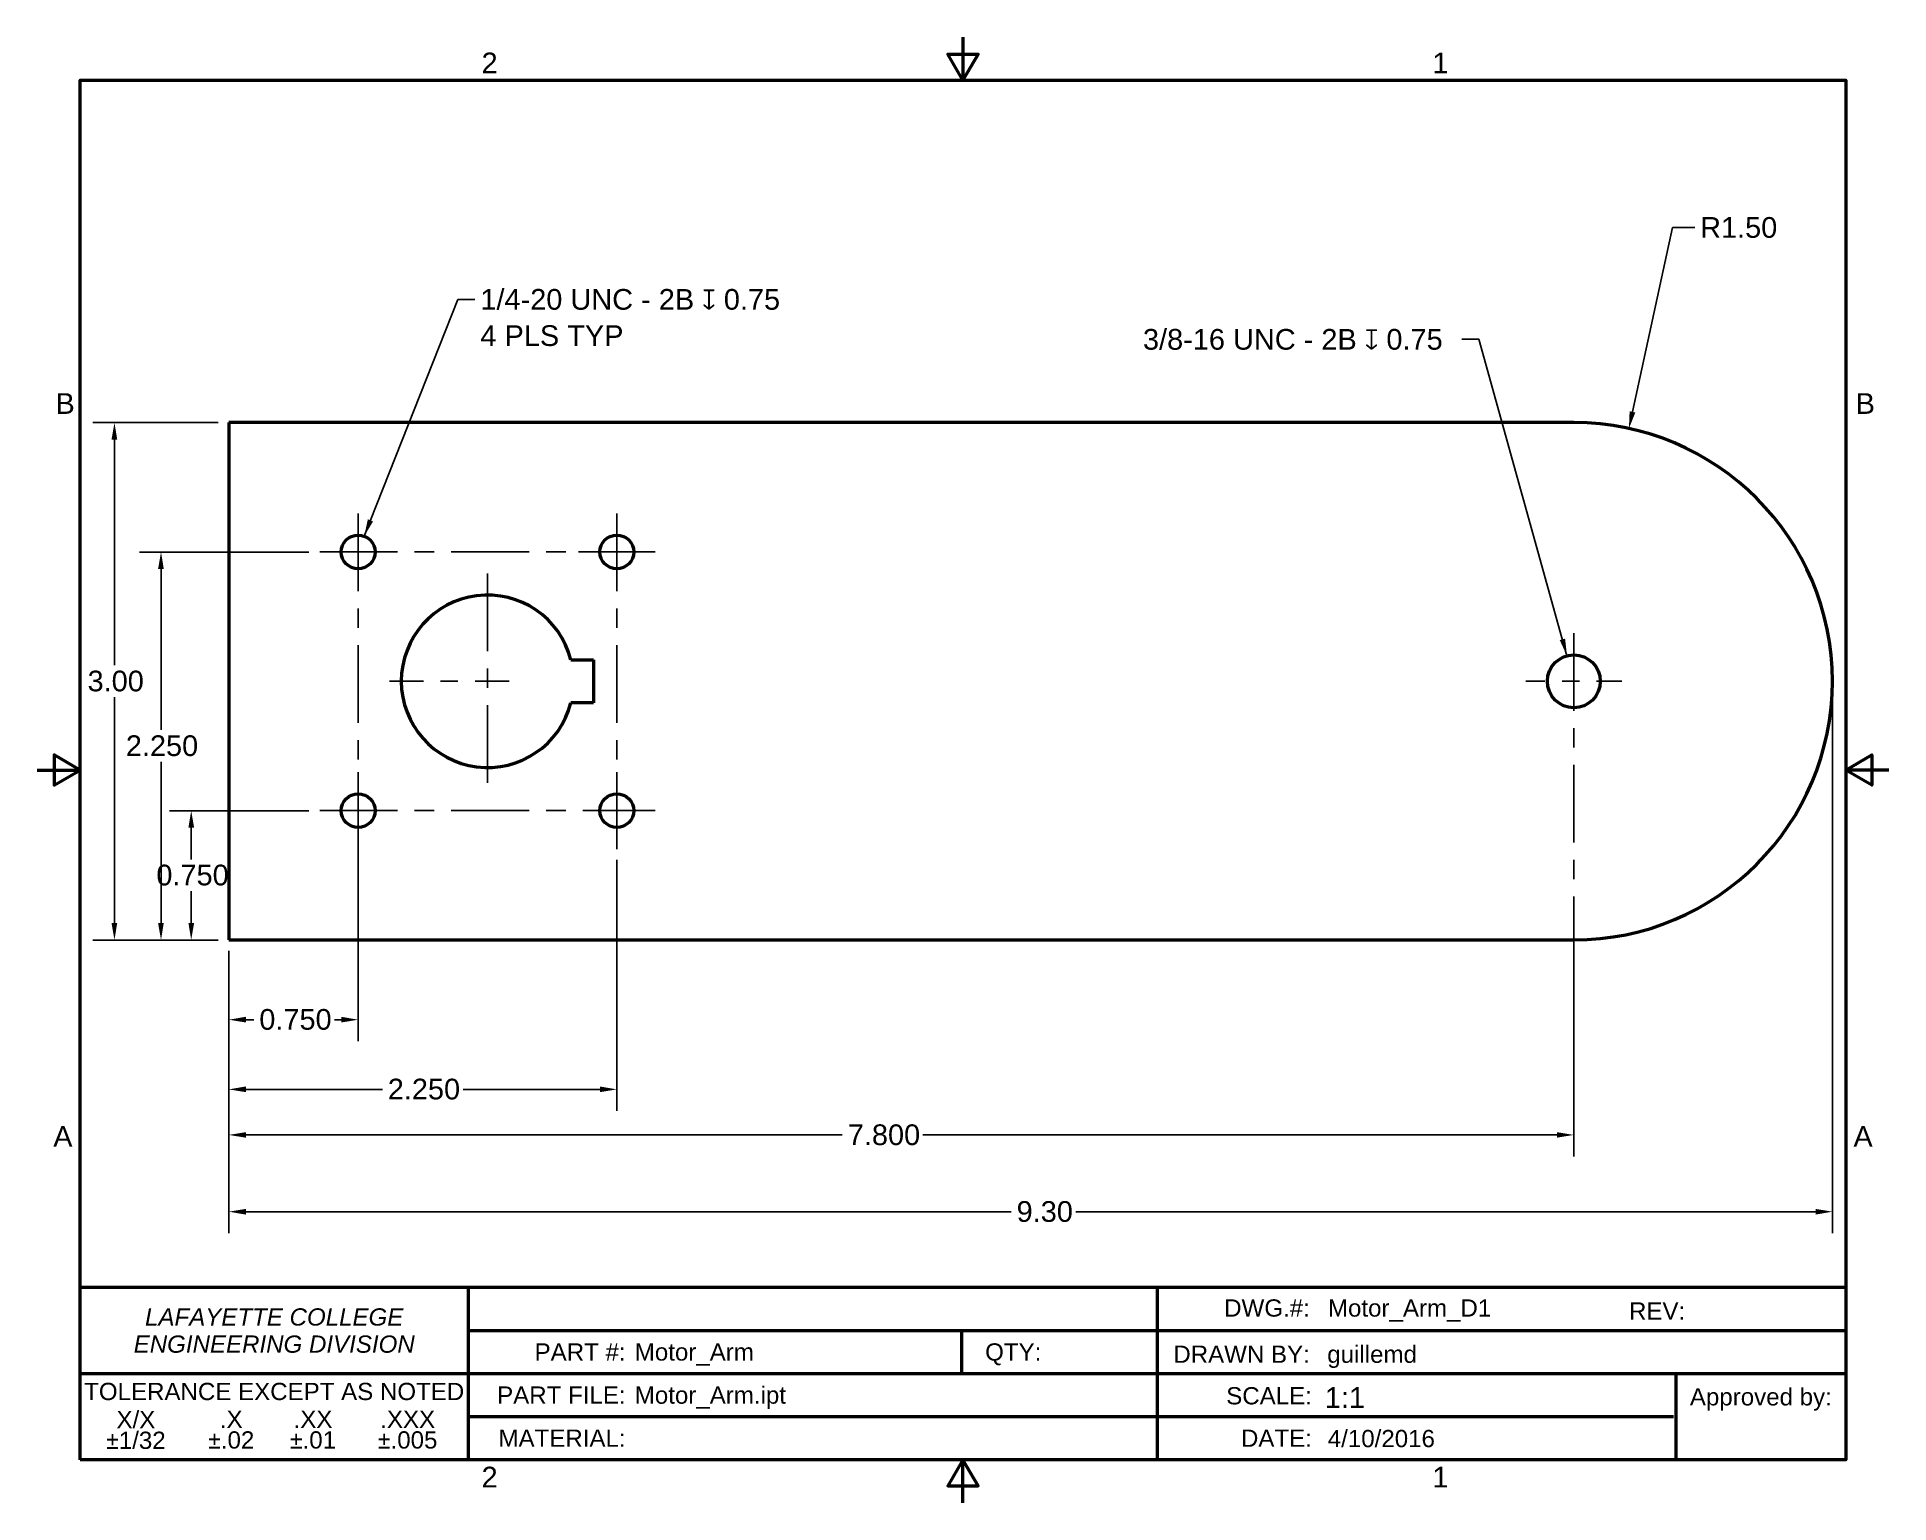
# Model space of a CAD drawing. Header units: inches. Extents: x 0.1 to 10.9, y 0 to 8.5.
import ezdxf
from ezdxf.enums import TextEntityAlignment as Align

# ---------------------------------------------------------------- set-up
doc = ezdxf.new("R2010")
doc.units = ezdxf.units.IN
doc.header["$MEASUREMENT"] = 0
doc.linetypes.add('CHAIN', pattern=[0.7087, 0.4724, -0.0591, 0.1181, -0.0591])
for name, color, linetype, lineweight in [('Border_0', 7, 'Continuous', 50), ('Border_2', 7, 'Continuous', 50), ('Center Mark(ANSI)', 7, 'Continuous', 25), ('Centerline(ANSI)', 7, 'Continuous', 25), ('Dimensions(ANSI)', 7, 'Continuous', 25), ('Sketch Geometry(ANSI)', 7, 'Continuous', 50), ('Symbols(ANSI)', 7, 'Continuous', 25), ('Visible Edges(ANSI)', 7, 'Continuous', 50)]:
    doc.layers.add(name, color=color, linetype=linetype, lineweight=lineweight)
doc.styles.add('Border_1', font='arial.ttf')
doc.styles.add('DEFAULT-ANSI', font='arial.ttf')
doc.styles.add('DEFAULT-ANSI~0', font='arial.ttf')
doc.styles.add('Text Style6', font='arial.ttf')
doc.dimstyles.new('DEFAULT-ANSI', dxfattribs={"dimtxt": 0.12, "dimasz": 0.098425, "dimexe": 0.125, "dimexo": 0.0625, "dimgap": 0.031496, "dimtad": 0, "dimtih": 1, "dimtoh": 1, "dimrnd": 1e-08, "dimzin": 0, "dimdsep": 46, "dimtxsty": 'DEFAULT-ANSI~0', "dimcen": 0.09, "dimdle": 0.393701, "dimclrd": 256, "dimclre": 256, "dimclrt": 256, "dimadec": 0, "dimazin": 0, "dimtfac": 1, "dimtofl": 0, "dimtmove": 0, "dimatfit": 3, "dimfxl": 1, "dimtolj": 1, "dimtzin": 0, "dimlwd": 25, "dimlwe": 25, "dimarcsym": 0})
doc.dimstyles.new('DEFAULT-ANSI$7', dxfattribs={"dimtxt": 0.12, "dimasz": 0.098425, "dimexe": 0.125, "dimexo": 0.0625, "dimgap": 0.031496, "dimtad": 0, "dimtih": 1, "dimtoh": 1, "dimrnd": 1e-08, "dimzin": 0, "dimdsep": 46, "dimtxsty": 'DEFAULT-ANSI~0', "dimcen": 0.09, "dimdle": 0.393701, "dimclrd": 7, "dimclre": 256, "dimclrt": 256, "dimadec": 0, "dimazin": 0, "dimtfac": 1, "dimtofl": 0, "dimtmove": 0, "dimatfit": 3, "dimfxl": 1, "dimtolj": 1, "dimtzin": 0, "dimlwd": 25, "dimlwe": 25, "dimarcsym": 0})

# ---------------------------------------------------------------- blocks, each defined once
blk = doc.blocks.new('Borders Default Border')
at = {"layer": 'Border_0', "flags": 128}
for points in [[(5.5, 8.5), (5.5, 8.25), (5.413, 8.4), (5.587, 8.4), (5.5, 8.25)], [(0.38, 0.25), (0.38, 8.25), (10.62, 8.25), (10.62, 0.25), (0.38, 0.25)], [(0.13, 4.25), (0.38, 4.25), (0.23, 4.337), (0.23, 4.163), (0.38, 4.25)], [(10.87, 4.25), (10.62, 4.25), (10.77, 4.337), (10.77, 4.163), (10.62, 4.25)], [(5.5, 0), (5.5, 0.25), (5.413, 0.1), (5.587, 0.1), (5.5, 0.25)]]:
    blk.add_lwpolyline(points, dxfattribs=at)
at = {"layer": 'Border_2', "char_height": 0.12, "attachment_point": 7, "style": 'Border_1'}
for s, insert in [('2', (2.708, 8.29)), ('1', (8.222, 8.29)), ('B', (0.237, 6.315)), ('B', (10.677, 6.315)), ('A', (0.224, 2.065)), ('A', (10.664, 2.065)), ('2', (2.708, 0.09)), ('1', (8.222, 0.09))]:
    blk.add_mtext(s, dxfattribs=dict(at, insert=insert))
blk = doc.blocks.new('Title Blocks Lafayette Title F15')
at = {"layer": 'Sketch Geometry(ANSI)'}
for p, q in [((0.539, 6.703), (10.779, 6.703)), ((0.539, 5.703), (0.539, 6.703)), ((2.789, 6.703), (2.789, 5.703)), ((6.784, 6.703), (6.784, 5.703)), ((10.779, 6.703), (10.779, 5.703)), ((2.789, 6.453), (10.779, 6.453)), ((5.65, 6.453), (5.65, 6.203)), ((0.539, 6.203), (2.789, 6.203)), ((2.789, 6.203), (10.779, 6.203)), ((9.792, 6.203), (9.792, 5.703)), ((2.789, 5.953), (9.779, 5.953)), ((10.779, 5.703), (0.539, 5.703))]:
    blk.add_line(p, q, dxfattribs=at)
at = {"layer": 'Symbols(ANSI)', "color": 179, "true_color": 0x262659, "char_height": 0.1, "attachment_point": 2, "style": 'DEFAULT-ANSI'}
for s, insert, line_spacing_factor in [('\\fArial|b0|i1;\\H0.1000;LAFAYETTE COLLEGE\\PENGINEERING DIVISION', (1.664, 6.581), 0.944221), ('\\fArial|b0|i0;\\H0.1000;.X\\P\\fAIGDT|b0|i0;\\H0.1000;`\\fArial|b0|i0;\\H0.1000;.02', (1.415, 5.988), 0.720473), ('\\fArial|b0|i0;\\H0.1000;.XX\\P\\fAIGDT|b0|i0;\\H0.1000;`\\fArial|b0|i0;\\H0.1000;.01', (1.889, 5.988), 0.72), ('\\fArial|b0|i0;\\H0.1000;.XXX\\P\\fAIGDT|b0|i0;\\H0.1000;`\\fArial|b0|i0;\\H0.1000;.005', (2.438, 5.988), 0.72)]:
    blk.add_mtext(s, dxfattribs=dict(at, insert=insert, line_spacing_factor=line_spacing_factor))
at = {"layer": 'Symbols(ANSI)', "color": 179, "true_color": 0x262659, "char_height": 0.1, "style": 'DEFAULT-ANSI'}
for s, insert, attachment_point in [('\\fArial|b0|i0;\\H0.1000;DWG.#:', (7.67, 6.633), 3), ('\\fArial|b0|i0;\\H0.1000;REV:', (9.521, 6.616), 1), ('\\fArial|b0|i0;\\H0.1000;PART #:', (3.702, 6.378), 3), ('\\fArial|b0|i0;\\H0.1000;DRAWN BY:', (7.67, 6.365), 3), ('\\fArial|b0|i0;\\H0.1000;TOLERANCE EXCEPT AS NOTED', (1.664, 6.149), 2), ('\\fArial|b0|i0;\\H0.1000;PART FILE:', (3.702, 6.128), 3), ('\\fArial|b0|i0;\\H0.1000;SCALE:', (7.682, 6.124), 3), ('\\fArial|b0|i0;\\H0.1000;Approved by:', (9.874, 6.118), 1), ('\\fArial|b0|i0;\\H0.1000;MATERIAL:', (3.702, 5.878), 3), ('\\fArial|b0|i0;\\H0.1000;DATE:', (7.682, 5.878), 3)]:
    blk.add_mtext(s, dxfattribs=dict(at, insert=insert, attachment_point=attachment_point))
at = {"layer": 'Symbols(ANSI)', "color": 179, "true_color": 0x262659, "char_height": 0.1, "attachment_point": 1, "style": 'DEFAULT-ANSI'}
for s, insert, width in [('\\fArial|b0|i0;\\H0.1000;Motor_Arm_D1', (7.775, 6.633), 3.19525), ('\\fArial|b0|i0;\\H0.1000;QTY:', (5.787, 6.378), 0.32607)]:
    blk.add_mtext(s, dxfattribs=dict(at, insert=insert, width=width))
at = {"layer": 'Symbols(ANSI)', "color": 179, "true_color": 0x262659, "insert": (0.862, 5.986), "char_height": 0.1, "width": 0.59266, "attachment_point": 2, "line_spacing_factor": 0.720473, "style": 'DEFAULT-ANSI'}
blk.add_mtext('\\fArial|b0|i0;\\H0.1000;X/X\\P\\fAIGDT|b0|i0;\\H0.1000;`\\fArial|b0|i0;\\H0.1000;1/32', dxfattribs=at)
at = {"layer": 'Symbols(ANSI)', "color": 179, "true_color": 0x262659, "style": 'DEFAULT-ANSI'}
blk.add_attdef('DESCRIPTION', text='', height=0.12, dxfattribs=at).set_placement((4.786, 6.633), align=Align.TOP_CENTER)
at = {"layer": 'Symbols(ANSI)', "color": 179, "true_color": 0x262659, "style": 'Text Style6'}
for tag, p in [('REVISION_NUMBER', (9.921, 6.617)), ('Quantity', (6.202, 6.378)), ('MATERIAL_SIZE', (3.765, 5.878))]:
    blk.add_attdef(tag, text='', height=0.1, dxfattribs=at).set_placement(p, align=Align.TOP_LEFT)
at = {"layer": 'Symbols(ANSI)', "color": 179, "true_color": 0x262659}
for tag, p, height, style in [('PART_NUMBER_001', (3.755, 6.278), 0.1, 'Text Style6'), ('AUTHOR_001', (7.771, 6.265), 0.1, 'Text Style6'), ('FILENAME_001', (3.755, 6.028), 0.1, 'Text Style6'), ('Scale_001', (7.757, 6.004), 0.12, 'DEFAULT-ANSI'), ('CREATION_DATE_001', (7.774, 5.776), 0.1, 'Text Style6')]:
    blk.add_attdef(tag, p, '', height=height, dxfattribs=dict(at, style=style))
blk = doc.blocks.new('*D8')
at = {"layer": 'Defpoints', "color": 0, "linetype": 'Continuous', "transparency": 16777216}
for p in [(1.242, 6.264), (0.579, 3.264), (1.242, 3.264)]:
    blk.add_point(p, dxfattribs=at)
at = {"layer": 'Dimensions(ANSI)', "color": 250, "linetype": 'Continuous', "lineweight": 25, "true_color": 0x3f3f3f, "transparency": 16777216}
for p, q in [((1.18, 6.264), (0.454, 6.264)), ((0.579, 6.166), (0.579, 4.857)), ((0.579, 3.363), (0.579, 4.672)), ((1.18, 3.264), (0.454, 3.264))]:
    blk.add_line(p, q, dxfattribs=at)
at = {"layer": 'Dimensions(ANSI)', "color": 250, "linetype": 'Continuous', "true_color": 0x3f3f3f, "transparency": 16777216}
for points in [[(0.562, 6.166), (0.595, 6.166), (0.579, 6.264)], [(0.562, 3.363), (0.595, 3.363), (0.579, 3.264)]]:
    blk.add_solid(points, dxfattribs=at)
at = {"layer": 'Dimensions(ANSI)', "color": 250, "linetype": 'Continuous', "lineweight": 25, "true_color": 0x3f3f3f, "transparency": 16777216, "insert": (0.423, 4.826), "char_height": 0.12, "attachment_point": 1, "style": 'DEFAULT-ANSI~0'}
blk.add_mtext('\\A1;3.00', dxfattribs=at)
blk = doc.blocks.new('*D9')
at = {"layer": 'Defpoints', "color": 0, "linetype": 'Continuous', "transparency": 16777216}
for p in [(10.542, 4.764), (1.242, 3.264), (10.542, 1.689)]:
    blk.add_point(p, dxfattribs=at)
at = {"layer": 'Dimensions(ANSI)', "color": 250, "linetype": 'Continuous', "lineweight": 25, "true_color": 0x3f3f3f, "transparency": 16777216}
for p, q in [((10.542, 4.702), (10.542, 1.564)), ((1.242, 3.202), (1.242, 1.564)), ((1.341, 1.689), (5.78, 1.689)), ((10.444, 1.689), (6.154, 1.689))]:
    blk.add_line(p, q, dxfattribs=at)
at = {"layer": 'Dimensions(ANSI)', "color": 250, "linetype": 'Continuous', "true_color": 0x3f3f3f, "transparency": 16777216}
for points in [[(1.341, 1.705), (1.341, 1.672), (1.242, 1.689)], [(10.444, 1.705), (10.444, 1.672), (10.542, 1.689)]]:
    blk.add_solid(points, dxfattribs=at)
at = {"layer": 'Dimensions(ANSI)', "color": 250, "linetype": 'Continuous', "lineweight": 25, "true_color": 0x3f3f3f, "transparency": 16777216, "insert": (5.811, 1.75), "char_height": 0.12, "attachment_point": 1, "style": 'DEFAULT-ANSI~0'}
blk.add_mtext('\\A1;9.30', dxfattribs=at)
blk = doc.blocks.new('*D10')
at = {"layer": 'Defpoints', "color": 0, "linetype": 'Continuous', "transparency": 16777216}
for p in [(1.242, 3.264), (9.042, 3.264), (9.042, 2.134)]:
    blk.add_point(p, dxfattribs=at)
at = {"layer": 'Dimensions(ANSI)', "color": 250, "linetype": 'Continuous', "lineweight": 25, "true_color": 0x3f3f3f, "transparency": 16777216}
for p, q in [((1.242, 3.202), (1.242, 2.009)), ((9.042, 3.202), (9.042, 2.009)), ((1.341, 2.134), (4.8, 2.134)), ((8.944, 2.134), (5.267, 2.134))]:
    blk.add_line(p, q, dxfattribs=at)
at = {"layer": 'Dimensions(ANSI)', "color": 250, "linetype": 'Continuous', "true_color": 0x3f3f3f, "transparency": 16777216}
for points in [[(1.341, 2.15), (1.341, 2.118), (1.242, 2.134)], [(8.944, 2.15), (8.944, 2.118), (9.042, 2.134)]]:
    blk.add_solid(points, dxfattribs=at)
at = {"layer": 'Dimensions(ANSI)', "color": 250, "linetype": 'Continuous', "lineweight": 25, "true_color": 0x3f3f3f, "transparency": 16777216, "insert": (4.832, 2.195), "char_height": 0.12, "attachment_point": 1, "style": 'DEFAULT-ANSI~0'}
blk.add_mtext('\\A1;7.800', dxfattribs=at)
blk = doc.blocks.new('*D11')
at = {"layer": 'Defpoints', "color": 0, "linetype": 'Continuous', "transparency": 16777216}
for p in [(9.362, 6.23), (9.042, 4.764)]:
    blk.add_point(p, dxfattribs=at)
at = {"layer": 'Dimensions(ANSI)', "color": 250, "linetype": 'Continuous', "lineweight": 25, "true_color": 0x3f3f3f, "transparency": 16777216}
for p, q in [((9.615, 7.395), (9.383, 6.326)), ((9.744, 7.395), (9.615, 7.395))]:
    blk.add_line(p, q, dxfattribs=at)
at = {"layer": 'Dimensions(ANSI)', "color": 250, "linetype": 'Continuous', "true_color": 0x3f3f3f, "transparency": 16777216}
blk.add_solid([(9.366, 6.33), (9.399, 6.323), (9.362, 6.23)], dxfattribs=at)
at = {"layer": 'Dimensions(ANSI)', "color": 250, "linetype": 'Continuous', "lineweight": 25, "true_color": 0x3f3f3f, "transparency": 16777216, "insert": (9.775, 7.456), "char_height": 0.12, "attachment_point": 1, "style": 'DEFAULT-ANSI~0'}
blk.add_mtext('\\A1;R1.50', dxfattribs=at)
blk = doc.blocks.new('*D12')
at = {"layer": 'Defpoints', "color": 0, "linetype": 'Continuous', "transparency": 16777216}
for p in [(1.024, 4.014), (1.769, 4.014), (1.242, 3.264)]:
    blk.add_point(p, dxfattribs=at)
at = {"layer": 'Dimensions(ANSI)', "color": 250, "linetype": 'Continuous', "lineweight": 25, "true_color": 0x3f3f3f, "transparency": 16777216}
for p, q in [((1.707, 4.014), (0.899, 4.014)), ((1.024, 3.916), (1.024, 3.732)), ((1.024, 3.363), (1.024, 3.547)), ((1.18, 3.264), (0.899, 3.264))]:
    blk.add_line(p, q, dxfattribs=at)
at = {"layer": 'Dimensions(ANSI)', "color": 250, "linetype": 'Continuous', "true_color": 0x3f3f3f, "transparency": 16777216}
for points in [[(1.008, 3.916), (1.041, 3.916), (1.024, 4.014)], [(1.008, 3.363), (1.041, 3.363), (1.024, 3.264)]]:
    blk.add_solid(points, dxfattribs=at)
at = {"layer": 'Dimensions(ANSI)', "color": 250, "linetype": 'Continuous', "lineweight": 25, "true_color": 0x3f3f3f, "transparency": 16777216, "insert": (0.822, 3.701), "char_height": 0.12, "attachment_point": 1, "style": 'DEFAULT-ANSI~0'}
blk.add_mtext('\\A1;0.750', dxfattribs=at)
blk = doc.blocks.new('*D13')
at = {"layer": 'Defpoints', "color": 0, "linetype": 'Continuous', "transparency": 16777216}
for p in [(0.849, 5.514), (1.769, 5.514), (1.242, 3.264)]:
    blk.add_point(p, dxfattribs=at)
at = {"layer": 'Dimensions(ANSI)', "color": 250, "linetype": 'Continuous', "lineweight": 25, "true_color": 0x3f3f3f, "transparency": 16777216}
for p, q in [((1.707, 5.514), (0.724, 5.514)), ((0.849, 5.416), (0.849, 4.482)), ((0.849, 3.363), (0.849, 4.297)), ((1.18, 3.264), (0.724, 3.264))]:
    blk.add_line(p, q, dxfattribs=at)
at = {"layer": 'Dimensions(ANSI)', "color": 250, "linetype": 'Continuous', "true_color": 0x3f3f3f, "transparency": 16777216}
for points in [[(0.832, 5.416), (0.865, 5.416), (0.849, 5.514)], [(0.832, 3.363), (0.865, 3.363), (0.849, 3.264)]]:
    blk.add_solid(points, dxfattribs=at)
at = {"layer": 'Dimensions(ANSI)', "color": 250, "linetype": 'Continuous', "lineweight": 25, "true_color": 0x3f3f3f, "transparency": 16777216, "insert": (0.645, 4.451), "char_height": 0.12, "attachment_point": 1, "style": 'DEFAULT-ANSI~0'}
blk.add_mtext('\\A1;2.250', dxfattribs=at)
blk = doc.blocks.new('*D14')
at = {"layer": 'Defpoints', "color": 0, "linetype": 'Continuous', "transparency": 16777216}
for p in [(1.992, 4.014), (1.242, 3.264), (1.992, 2.802)]:
    blk.add_point(p, dxfattribs=at)
at = {"layer": 'Dimensions(ANSI)', "color": 250, "linetype": 'Continuous', "lineweight": 25, "true_color": 0x3f3f3f, "transparency": 16777216}
for p, q in [((1.992, 3.952), (1.992, 2.677)), ((1.242, 3.202), (1.242, 2.677)), ((1.341, 2.802), (1.387, 2.802)), ((1.894, 2.802), (1.855, 2.802))]:
    blk.add_line(p, q, dxfattribs=at)
at = {"layer": 'Dimensions(ANSI)', "color": 250, "linetype": 'Continuous', "true_color": 0x3f3f3f, "transparency": 16777216}
for points in [[(1.341, 2.819), (1.341, 2.786), (1.242, 2.802)], [(1.894, 2.819), (1.894, 2.786), (1.992, 2.802)]]:
    blk.add_solid(points, dxfattribs=at)
at = {"layer": 'Dimensions(ANSI)', "color": 250, "linetype": 'Continuous', "lineweight": 25, "true_color": 0x3f3f3f, "transparency": 16777216, "insert": (1.419, 2.864), "char_height": 0.12, "attachment_point": 1, "style": 'DEFAULT-ANSI~0'}
blk.add_mtext('\\A1;0.750', dxfattribs=at)
blk = doc.blocks.new('*D15')
at = {"layer": 'Defpoints', "color": 0, "linetype": 'Continuous', "transparency": 16777216}
for p in [(3.492, 3.791), (1.242, 3.264), (1.242, 2.398)]:
    blk.add_point(p, dxfattribs=at)
at = {"layer": 'Dimensions(ANSI)', "color": 250, "linetype": 'Continuous', "lineweight": 25, "true_color": 0x3f3f3f, "transparency": 16777216}
for p, q in [((3.492, 3.729), (3.492, 2.273)), ((1.242, 3.202), (1.242, 2.273)), ((1.341, 2.398), (2.133, 2.398)), ((3.394, 2.398), (2.602, 2.398))]:
    blk.add_line(p, q, dxfattribs=at)
at = {"layer": 'Dimensions(ANSI)', "color": 250, "linetype": 'Continuous', "true_color": 0x3f3f3f, "transparency": 16777216}
for points in [[(1.341, 2.415), (1.341, 2.382), (1.242, 2.398)], [(3.394, 2.415), (3.394, 2.382), (3.492, 2.398)]]:
    blk.add_solid(points, dxfattribs=at)
at = {"layer": 'Dimensions(ANSI)', "color": 250, "linetype": 'Continuous', "lineweight": 25, "true_color": 0x3f3f3f, "transparency": 16777216, "insert": (2.164, 2.46), "char_height": 0.12, "attachment_point": 1, "style": 'DEFAULT-ANSI~0'}
blk.add_mtext('\\A1;2.250', dxfattribs=at)

msp = doc.modelspace()

# ---------------------------------------------------------------- linework, layer by layer
at = {"layer": 'Center Mark(ANSI)', "linetype": 'CHAIN', "ltscale": 0.247883}
for p, q in [((2.2156, 5.5144), (1.7692, 5.5144)), ((3.7156, 5.5144), (3.2692, 5.5144)), ((1.9924, 4.2376), (1.9924, 3.7912)), ((3.4924, 4.2376), (3.4924, 3.7912)), ((2.2156, 4.0144), (1.7692, 4.0144))]:
    msp.add_line(p, q, dxfattribs=at)
at = {"layer": 'Center Mark(ANSI)', "linetype": 'CHAIN', "ltscale": 0.954115}
msp.add_line((2.7424, 5.3896), (2.7424, 4.1392), dxfattribs=at)
at = {"layer": 'Center Mark(ANSI)', "linetype": 'CHAIN', "ltscale": 0.416653}
msp.add_line((2.8674, 4.7644), (2.1172, 4.7644), dxfattribs=at)
at = {"layer": 'Center Mark(ANSI)', "linetype": 'CHAIN', "ltscale": 0.309546}
msp.add_line((9.3211, 4.7644), (8.7637, 4.7644), dxfattribs=at)
at = {"layer": 'Centerline(ANSI)', "linetype": 'CHAIN', "ltscale": 0.954115}
for p, q in [((1.9924, 5.7376), (1.9924, 3.7912)), ((3.4924, 5.7376), (3.4924, 3.7912)), ((1.7692, 5.5144), (3.7156, 5.5144)), ((9.0424, 5.0431), (9.0424, 3.0213)), ((1.7692, 4.0144), (3.7156, 4.0144))]:
    msp.add_line(p, q, dxfattribs=at)
at = {"layer": 'Visible Edges(ANSI)'}
for p, q in [((9.0424, 6.2644), (1.2424, 6.2644)), ((1.2424, 6.2644), (1.2424, 3.2644)), ((3.2265, 4.8894), (3.3565, 4.8894)), ((3.3565, 4.8894), (3.3565, 4.6394)), ((3.3565, 4.6394), (3.2265, 4.6394)), ((1.2424, 3.2644), (9.0424, 3.2644))]:
    msp.add_line(p, q, dxfattribs=at)
for centre, radius in [((1.9924, 5.5144), 0.098), ((3.4924, 5.5144), 0.098), ((9.0424, 4.7644), 0.1535), ((1.9924, 4.0144), 0.098), ((3.4924, 4.0144), 0.098)]:
    msp.add_circle(centre, radius, dxfattribs=at)
for centre, radius, start, end in [((9.0424, 4.7644), 1.5, 270, 90), ((2.7424, 4.7644), 0.5, 14.47751, 345.52249)]:
    msp.add_arc(centre, radius, start, end, dxfattribs=at)

# ---------------------------------------------------------------- block references
msp.add_blockref('Borders Default Border', (0, 0))
msp.add_blockref('Title Blocks Lafayette Title F15', (-0.1586, -5.4525)).add_auto_attribs({'FILENAME_001': 'Motor_Arm.ipt', 'PART_NUMBER_001': 'Motor_Arm', 'AUTHOR_001': 'guillemd', 'Scale_001': '1:1', 'CREATION_DATE_001': '4/10/2016'})

# ---------------------------------------------------------------- texts
at = {"layer": 'Symbols(ANSI)', "color": 250, "true_color": 0x3f3f3f, "char_height": 0.120079, "width": 1.817235, "attachment_point": 1, "style": 'DEFAULT-ANSI~0'}
for s, insert, line_spacing_factor in [('{1/4-20 UNC - 2B \\fAIGDT|b0|i0;\\H0.1200;x\\fArial|b0|i0;\\H0.1201; 0.75\\P4 PLS TYP}', (2.7011, 7.039), 1.05), ('{3/8-16 UNC - 2B \\fAIGDT|b0|i0;\\H0.1200;x\\fArial|b0|i0;\\H0.1201; 0.75}', (6.5437, 6.8073), 0.53375)]:
    msp.add_mtext(s, dxfattribs=dict(at, insert=insert, line_spacing_factor=line_spacing_factor))

# ---------------------------------------------------------------- dimensions: what is measured, and where the dimension line sits
at = {"layer": 'Dimensions(ANSI)', "color": 250, "linetype": 'Continuous', "lineweight": 25, "true_color": 0x3f3f3f}
dim = msp.add_radius_dim(center=(9.0424, 4.7644), mpoint=(9.3616, 6.2301), dimstyle='DEFAULT-ANSI', override={"dimdec": 2, "dimcen": 0, "dimtp": 0, "dimtm": 0, "dimtdec": 2}, dxfattribs=at)
dim.commit()
dim.dimension.update_dxf_attribs({"geometry": '*D11', "text_midpoint": (9.9885, 7.3947), "dimtype": 164})
for base, p1, p2, angle, override, picture, middle in [((0.5788, 3.2644), (1.2424, 6.2644), (1.2424, 3.2644), 90, {"dimdec": 2, "dimtp": 0, "dimtm": 0, "dimtdec": 2, "dimatfit": 1}, '*D8', (0.5788, 4.7644)), ((0.8487, 5.5144), (1.2424, 3.2644), (1.7692, 5.5144), 90, {"dimdec": 3, "dimtp": 0, "dimtm": 0, "dimtdec": 2, "dimatfit": 1}, '*D13', (0.8487, 4.3894)), ((10.5424, 1.6886), (1.2424, 3.2644), (10.5424, 4.7644), 180, {"dimtih": 0, "dimtoh": 0, "dimdec": 2, "dimtp": 0, "dimtm": 0, "dimtdec": 2, "dimatfit": 1}, '*D9', (5.9667, 1.6886)), ((1.0242, 4.0144), (1.2424, 3.2644), (1.7692, 4.0144), 90, {"dimdec": 3, "dimtp": 0, "dimtm": 0, "dimtdec": 2, "dimatfit": 1}, '*D12', (1.0242, 3.6394)), ((1.9924, 2.8023), (1.2424, 3.2644), (1.9924, 4.0144), 180, {"dimtih": 0, "dimtoh": 0, "dimdec": 3, "dimtp": 0, "dimtm": 0, "dimtdec": 2, "dimatfit": 1}, '*D14', (1.6212, 2.8023)), ((1.2424, 2.3983), (3.4924, 3.7912), (1.2424, 3.2644), 180, {"dimtih": 0, "dimtoh": 0, "dimdec": 3, "dimtp": 0, "dimtm": 0, "dimtdec": 2, "dimatfit": 1}, '*D15', (2.3674, 2.3983)), ((9.0424, 2.1341), (1.2424, 3.2644), (9.0424, 3.2644), 180, {"dimtih": 0, "dimtoh": 0, "dimdec": 3, "dimtp": 0, "dimtm": 0, "dimtdec": 2, "dimatfit": 1}, '*D10', (5.0333, 2.1341))]:
    dim = msp.add_linear_dim(base=base, p1=p1, p2=p2, angle=angle, dimstyle='DEFAULT-ANSI', override=override, dxfattribs=at)
    dim.commit()
    dim.dimension.update_dxf_attribs({"geometry": picture, "text_midpoint": middle, "dimtype": 160})

# ---------------------------------------------------------------- leaders
at = {"layer": 'Symbols(ANSI)', "color": 7, "linetype": 'Continuous', "lineweight": 25, "annotation_type": 0, "has_hookline": 1}
for points, hookline_direction, text_width in [([(2.0273, 5.606), (2.5712, 6.979), (2.6696, 6.979)], 0, 1.7786), ([(9.0027, 4.9127), (8.4909, 6.7473), (8.3924, 6.7473)], 1, 1.7898)]:
    msp.add_leader(points, dimstyle='DEFAULT-ANSI$7', override={"dimtad": 0}, dxfattribs=dict(at, hookline_direction=hookline_direction, text_width=text_width))

doc.saveas('drawing.dxf')
